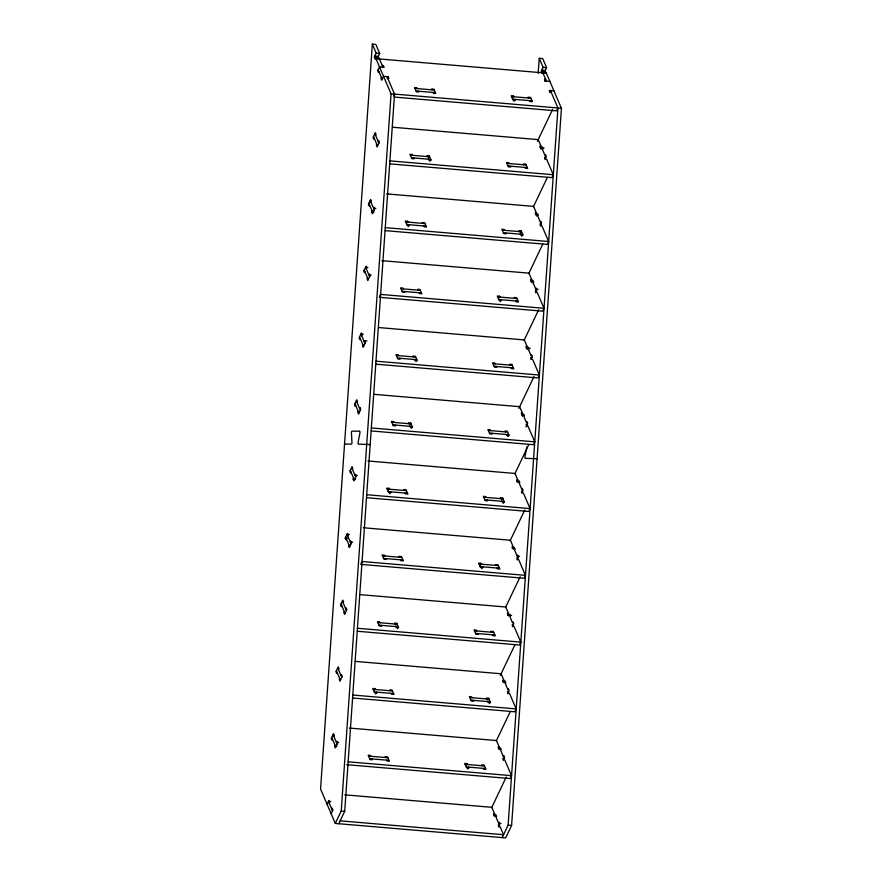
<?xml version="1.0" encoding="UTF-8"?>
<svg xmlns="http://www.w3.org/2000/svg" width="882" height="882" viewBox="0 0 882 882"><rect width="100%" height="100%" fill="white"/><g stroke="black" fill="none" stroke-linecap="round" stroke-linejoin="round"><path stroke-width="1.32" d="M372.336 44.1L376.217 53.163L374.387 57.01L375.137 58.752L378.621 59.05L377.871 57.308L379.701 53.46L375.809 44.398L372.336 44.1L320.563 789.059L335.303 823.435L505.673 837.9L511.604 825.453L561.437 108.354L545.969 72.258L542.485 71.96L542.033 72.919L545.506 73.217L545.969 72.258M335.303 823.435L341.235 810.988L391.068 93.889L375.6 57.793L379.073 58.091L382.975 67.208M338.776 823.733L344.708 811.286L394.541 94.176L387.033 76.646M538.174 73.393L539.233 58.267L542.706 58.565L546.586 67.638L544.756 71.475L545.506 73.217M502.189 837.602L508.12 825.155L557.953 108.056L550.445 90.526L549.53 92.445M526.863 446.898L524.933 456.832A1.301 0.584 -85.1 0 0 525.407 458.353L537.083 458.717L536.476 458.706M375.137 58.752L375.6 57.793M378.621 59.05L379.073 58.091M378.874 71.53L378.422 72.489L377.672 70.747L379.503 66.911L384.144 67.297L383.394 65.555L382.237 65.455M382.479 67.484L383.394 65.555M381.432 77.495L380.969 78.454L381.719 80.196L383.549 76.348L388.19 76.745L388.929 78.487L387.771 78.388M387.275 78.663L388.19 76.745M393.593 96.017L394.508 94.087L557.92 107.968L556.542 110.845L394.497 97.086M374.233 138.309L373.781 139.268L373.031 137.526L375.324 132.719L376.063 134.461L375.611 135.42M376.79 144.262L376.327 145.221L377.077 146.963L379.37 142.156L378.621 140.414L378.169 141.374M369.602 205.076L369.139 206.035L368.389 204.293L370.683 199.486L371.432 201.228L370.969 202.199M375.842 208.35L373.527 208.152L373.979 207.193L374.729 208.935L372.436 213.731L371.697 211.989L372.149 211.03M364.961 271.843L364.498 272.803L363.748 271.061L366.041 266.265L366.791 268.007L366.328 268.966M367.507 277.797L367.055 278.767L367.794 280.509L370.087 275.702L369.338 273.96L368.885 274.919L371.201 275.118M428.343 157.845L429.258 155.927L426.932 155.728L427.307 156.599M429.832 161.329L430.747 159.41L411.431 157.768M406.701 223.168L407.616 221.25L405.301 221.051L407.164 225.406L409.48 225.605L409.116 224.734L408.201 226.663M379.668 296.33L380.583 294.401L543.996 308.281L542.628 311.159L379.216 297.289M360.319 338.622L359.856 339.581L359.117 337.839L361.4 333.032L362.149 334.774L361.686 335.733M362.866 344.575L362.414 345.535L363.163 347.276L365.446 342.47L364.696 340.728L367.022 340.926M364.244 341.687L364.696 340.728M355.678 405.389L355.214 406.348L354.476 404.606L356.758 399.8L357.508 401.542L357.045 402.512M358.224 411.343L357.772 412.302L358.522 414.044L360.804 409.248L360.054 407.506L359.602 408.465M512.563 97.836L513.478 95.906L511.163 95.708L513.026 100.074L515.342 100.272L514.967 99.39L514.052 101.32M542.033 72.919L541.283 71.177L543.114 67.341L539.233 58.267M351.036 472.157L350.573 473.116L349.834 471.374L352.116 466.578L352.866 468.32L352.414 469.279M357.276 475.431L354.961 475.233L355.424 474.273L356.163 476.015L353.88 480.822L353.131 479.08L353.594 478.11M544.734 81.254L545.649 79.336L544.492 79.237L545.241 80.979L549.872 81.376M415.918 361.642L416.833 359.724L397.517 358.081M346.394 538.935L345.942 539.894L345.193 538.152L347.475 533.345L348.225 535.087L347.773 536.047M537.436 141.263L552.606 109.412M348.952 544.889L348.489 545.848L349.239 547.59L351.521 542.783L350.782 541.041L350.319 542L352.635 542.198M540.093 148.033L541.008 146.103L538.218 139.61L392.512 127.229M409.777 424.926L410.692 423.007L408.377 422.809L408.752 423.68M541.074 149.29L542.21 146.886L542.959 148.628L542.507 149.598L545.054 155.552L545.517 154.593L546.256 156.335L544.889 159.212M411.277 428.409L412.192 426.491L392.876 424.848M388.135 490.26L389.05 488.33L386.735 488.143L388.609 492.498L390.924 492.696L390.55 491.825L389.635 493.744M361.102 563.411L362.017 561.492L525.44 575.362L524.062 578.25L360.65 564.37M341.753 605.702L341.301 606.662L340.551 604.92L342.833 600.113L343.583 601.855L343.131 602.825M520.281 232.815L521.196 230.897L518.881 230.698L519.255 231.569M533.378 206.807L547.38 177.414M521.769 236.299L522.684 234.38L503.368 232.738M344.311 611.656L343.848 612.615L344.597 614.357L346.891 609.561L346.141 607.819L345.678 608.778M545.804 157.294L544.646 157.194L545.396 158.936L546.553 159.036L553.279 174.735L551.912 177.624L389.855 163.865M535.451 214.8L536.366 212.882L533.577 206.377L386.503 193.886M536.432 216.057L537.568 213.665L538.318 215.406L537.866 216.366L540.412 222.319L540.875 221.36L541.625 223.102L540.247 225.979M498.639 298.138L499.554 296.22L497.239 296.021L499.102 300.387L501.428 300.586L501.053 299.704L500.138 301.633M337.111 672.47L336.659 673.429L335.91 671.687L338.203 666.891L338.942 668.633L338.49 669.592M528.737 273.574L542.739 244.182M339.669 678.423L339.206 679.394L339.956 681.136L342.249 676.329L341.499 674.587L341.036 675.546M541.162 224.061L540.005 223.962L540.754 225.704L541.912 225.803L548.637 241.514L547.27 244.391L385.214 230.632M530.81 281.567L531.725 279.649L528.946 273.144L381.873 260.664M531.791 282.835L532.937 280.432L533.676 282.174L533.224 283.133L535.771 289.087L538.097 289.285M535.771 289.087L536.234 288.127L536.984 289.869L535.606 292.758M332.47 739.248L332.018 740.207L331.268 738.466L333.561 733.659L334.3 735.401L333.848 736.36M524.095 340.353L538.682 309.725M338.721 742.512L336.406 742.313L336.858 741.354L337.608 743.096L335.314 747.903L334.565 746.161L335.028 745.202M526.168 348.346L527.083 346.417L524.305 339.923L378.587 327.542M527.149 349.603L528.296 347.199L529.035 348.941L528.583 349.911L531.129 355.865L531.592 354.906L532.342 356.648L530.964 359.525M395.853 625.239L396.768 623.32L394.452 623.122L394.827 623.993M397.352 628.723L398.267 626.804L378.951 625.162M374.222 690.573L375.137 688.644L372.821 688.456L374.685 692.811L377 693.009L376.625 692.138L375.71 694.057M327.09 804.274L328.92 800.426L329.67 802.168L329.207 803.138M518.87 408.344L534.04 376.493M507.856 436.612L508.771 434.694L489.455 433.051M331.764 809.092L332.216 808.133L332.966 809.874L331.136 813.711M531.879 357.607L530.721 357.508L531.471 359.25L532.629 359.349L539.354 375.048L537.987 377.937L375.93 364.167M521.527 415.113L522.442 413.195L519.663 406.69L373.946 394.32M522.508 416.37L523.654 413.978L524.404 415.72L523.941 416.679L526.499 422.632L526.951 421.673L527.701 423.415L525.981 427.02M501.715 499.896L502.63 497.977L500.315 497.779L500.689 498.65M514.812 473.888L528.825 444.495M503.214 503.39L504.129 501.461L484.813 499.829M527.238 424.374L526.08 424.275L526.83 426.017L527.987 426.116L534.724 441.827L533.345 444.704L371.289 430.945M516.896 481.881L517.811 479.962L515.022 473.458L367.948 460.977M518.153 482.542L519.013 480.745L519.763 482.487L519.3 483.446L521.857 489.4L522.309 488.441L523.059 490.183L521.681 493.071M480.084 565.23L480.999 563.311L478.672 563.113L480.547 567.468L482.862 567.666L482.487 566.795L481.572 568.714M510.171 540.666L524.768 510.039M522.596 491.153L521.438 491.053L522.188 492.795L523.346 492.895L530.082 508.594L528.704 511.472L366.647 497.713M512.255 548.659L513.17 546.73L510.38 540.236L363.307 527.745M513.511 549.321L514.371 547.513L515.121 549.254L514.658 550.225L517.216 556.178L519.531 556.377M517.216 556.178L517.668 555.219L518.418 556.961L517.05 559.838M505.529 607.433L520.126 576.806M507.613 615.427L508.528 613.508L505.739 607.003L360.032 594.633M508.87 616.088L509.73 614.291L510.48 616.033L510.017 616.992L512.574 622.946L513.026 621.986L513.776 623.728L512.343 626.727M487.801 700.209L488.716 698.29L486.39 698.092L486.765 698.963M500.315 675.436L514.901 644.808M489.29 703.704L490.205 701.774L470.889 700.143M513.324 624.688L512.166 624.588L512.905 626.33L514.063 626.429L520.799 642.129L519.421 645.018L357.375 631.258M502.972 682.194L503.887 680.276L501.097 673.771L355.391 661.401M504.228 682.855L505.088 681.058L505.838 682.8L505.375 683.759L507.933 689.713L508.396 688.754L509.135 690.496L507.569 693.803M466.159 765.543L467.074 763.625L464.759 763.426L466.622 767.781L468.937 767.979L468.574 767.108L467.658 769.027M496.257 740.979L510.259 711.576M508.682 691.466L507.525 691.367L508.264 693.109L509.432 693.208L516.157 708.908L514.779 711.785L352.734 698.026M498.33 748.972L499.245 747.043L496.456 740.549L349.382 728.058M499.587 749.634L500.447 747.826L501.197 749.568L500.744 750.538L503.291 756.491L503.754 755.532L504.493 757.274L503.126 760.152M491.616 807.747L506.202 777.119M504.041 758.233L502.883 758.134L503.633 759.876L504.791 759.975L511.516 775.675L510.149 778.563L346.725 764.683M493.688 815.74L494.604 813.821L491.814 807.317L344.741 794.825M494.89 816.523L495.805 814.604L496.555 816.346L496.103 817.305L498.65 823.259L500.965 823.457M498.65 823.259L499.113 822.3L499.851 824.042L498.484 826.919M359.492 431.21L352.116 431.144A1.301 0.584 -85.1 0 0 351.433 432.654L351.973 442.61A1.301 0.584 -85.1 0 1 351.301 444.12L344.542 444.065M369.591 444.539L370.197 444.539L358.511 444.175A1.301 0.584 -85.1 0 1 358.048 442.665L359.966 432.72A1.301 0.584 -85.1 0 0 359.647 431.254M376.217 53.163L379.701 53.46M543.114 67.341L546.586 67.638M374.85 56.051L378.323 56.349M541.746 70.218L545.219 70.516M374.387 57.01L377.871 57.308M541.283 71.177L544.756 71.475M379.447 58.962L542.86 72.831M553.918 90.813L549.288 90.427L550.026 92.169L551.195 92.268M414.948 88.387L434.264 90.019M511.538 96.579L530.854 98.222M416.072 91L435.388 92.643M512.651 99.203L531.967 100.835M391.068 93.889L394.541 94.176M557.953 108.056L561.437 108.354M541.008 146.103L539.85 146.004L540.6 147.757L544.073 148.044M410.317 155.155L429.633 156.798M506.896 163.357L526.212 165M508.01 165.97L527.326 167.613M389.866 160.866L553.279 174.735M536.366 212.882L535.209 212.782L535.958 214.524L537.116 214.624M371.697 211.989L374.012 212.187M405.676 221.922L424.992 223.565M502.255 230.125L521.571 231.768M406.789 224.535L426.105 226.178M385.225 227.633L548.637 241.514M531.725 279.649L530.567 279.55L531.317 281.292L532.474 281.391M367.904 267.422L365.578 267.224L369.635 276.661M536.521 290.84L535.363 290.74L536.113 292.482L537.27 292.581L543.996 308.281M401.034 288.701L420.35 290.332M497.613 296.892L516.929 298.535M402.148 291.314L421.464 292.956M498.738 299.516L518.054 301.148M527.083 346.417L525.926 346.317L526.675 348.07L530.148 348.357M363.263 334.19L360.947 333.991L364.994 343.44M396.393 355.468L415.709 357.111M492.972 363.671L512.288 365.313M494.096 366.284L513.412 367.926M375.941 361.179L539.354 375.048M522.442 413.195L521.284 413.096L522.034 414.838L523.191 414.937M391.751 422.235L411.067 423.878M488.33 430.438L507.646 432.081M371.3 427.946L534.724 441.827M517.811 479.962L516.643 479.863L517.392 481.605L518.55 481.704M353.131 479.08L355.446 479.268M387.11 489.014L406.426 490.646M483.689 497.205L503.005 498.848M388.234 491.627L407.55 493.27M366.658 494.714L530.082 508.594M513.17 546.73L512.012 546.631L512.751 548.372L513.908 548.472M349.338 534.503L347.023 534.305L351.069 543.753M345.193 538.152L347.508 538.34M517.966 557.92L516.797 557.821L517.547 559.563L518.704 559.662L525.44 575.362M382.468 555.781L401.784 557.424M479.047 563.984L498.363 565.627M383.593 558.394L402.909 560.037M480.172 566.597L499.488 568.24M508.528 613.508L507.37 613.409L508.109 615.151L511.593 615.449M377.827 622.549L397.143 624.191M474.406 630.751L493.722 632.394M475.53 633.364L494.846 635.007M357.386 628.26L520.799 642.129M503.887 680.276L502.729 680.176L503.479 681.918L504.636 682.018M373.185 689.327L392.501 690.959M469.775 697.519L489.091 699.161M374.31 691.94L393.626 693.583M352.745 695.027L516.157 708.908M499.245 747.043L498.087 746.944L498.837 748.686L499.995 748.785M334.565 746.161L336.891 746.359M368.555 756.094L387.871 757.737M465.134 764.297L484.45 765.94M369.668 758.707L388.984 760.35M466.247 766.91L485.563 768.553M348.103 761.805L511.516 775.675M494.604 813.821L493.446 813.722L494.196 815.464L495.353 815.563M330.783 801.584L328.457 801.385L332.503 810.834M341.235 810.988L344.708 811.286M508.12 825.155L511.604 825.453M499.399 825.001L498.242 824.902L498.992 826.643L500.149 826.743L503.567 834.725L340.154 820.844M542.485 71.96L546.399 81.078M528.527 98.023L528.153 97.152L530.479 97.351L532.342 101.706L530.027 101.518L529.652 100.647M513.478 95.906L513.853 96.777M523.886 164.802L523.522 163.931L525.837 164.118L527.701 168.484L525.385 168.286L525.01 167.415M509.212 163.556L508.837 162.685L506.522 162.486L508.385 166.841L510.7 167.04L510.336 166.169M521.196 230.897L523.059 235.251L520.744 235.053L520.369 234.182M504.57 230.323L504.195 229.452L501.88 229.254L503.743 233.609L506.07 233.807L505.695 232.936M431.948 89.832L431.574 88.95L433.9 89.148L435.763 93.514L433.448 93.316L433.073 92.445M514.614 298.337L514.239 297.466L516.554 297.664L518.418 302.019L516.102 301.831L515.727 300.96M417.274 88.575L416.899 87.704L414.584 87.516L416.447 91.871L418.763 92.07L418.388 91.199M499.554 296.22L499.929 297.091M429.258 155.927L431.122 160.281L428.806 160.083L428.432 159.212M509.972 365.115L509.598 364.244L511.913 364.431L513.787 368.797L511.461 368.599L511.086 367.728M378.135 69.788L382.182 79.237M412.633 155.353L412.258 154.482L409.943 154.284L411.806 158.639L414.121 158.837L413.746 157.966M495.287 363.869L494.912 362.998L492.597 362.8L494.471 367.155L496.787 367.353L496.412 366.482M422.665 223.367L422.302 222.496L424.617 222.694L426.48 227.049L424.165 226.85L423.79 225.979M505.331 431.882L504.956 431.011L507.271 431.21L509.146 435.565L506.819 435.366L506.455 434.495M374.861 133.678L378.907 143.127M373.494 136.556L377.54 146.004M407.616 221.25L407.991 222.121M490.646 430.637L490.271 429.766L487.955 429.567L489.83 433.922L492.145 434.12L491.77 433.249M418.035 290.145L417.66 289.263L419.975 289.461L421.839 293.827L419.523 293.629L419.148 292.758M502.63 497.977L504.504 502.332L502.189 502.145L501.814 501.274M370.22 200.446L374.266 209.894M368.852 203.334L372.899 212.771M403.35 288.888L402.975 288.017L400.66 287.83L402.523 292.185L404.849 292.383L404.474 291.512M486.004 497.404L485.64 496.533L483.314 496.334L485.188 500.7L487.503 500.888L487.129 500.017M413.393 356.912L413.019 356.041L415.334 356.24L417.197 360.595L414.882 360.396L414.507 359.525M496.048 565.428L495.673 564.557L497.988 564.745L499.862 569.111L497.547 568.912L497.172 568.041M364.211 270.101L368.257 279.55M398.708 355.667L398.333 354.796L396.018 354.597L397.881 358.952L400.208 359.15L399.833 358.279M480.999 563.311L481.374 564.182M410.692 423.007L412.567 427.362L410.24 427.164L409.865 426.293M491.406 632.196L491.031 631.325L493.358 631.523L495.221 635.878L492.906 635.679L492.531 634.808M359.569 336.869L363.616 346.317M394.067 422.434L393.692 421.563L391.376 421.364L393.251 425.719L395.566 425.918L395.191 425.047M476.732 630.95L476.357 630.079L474.042 629.88L475.905 634.235L478.22 634.434L477.846 633.563M404.11 490.458L403.736 489.576L406.051 489.775L407.925 494.141L405.599 493.942L405.235 493.071M488.716 698.29L490.579 702.645L488.264 702.458L487.889 701.576M356.306 400.759L360.352 410.207M354.928 403.647L358.974 413.085M389.05 488.33L389.425 489.201M472.091 697.717L471.716 696.846L469.4 696.648L471.264 701.014L473.579 701.201L473.204 700.33M399.469 557.226L399.094 556.355L401.409 556.553L403.283 560.908L400.968 560.709L400.593 559.838M482.123 765.741L481.759 764.87L484.075 765.058L485.938 769.424L483.623 769.225L483.248 768.354M351.664 467.537L355.711 476.975M350.286 470.415L354.332 479.863M384.784 555.98L384.42 555.109L382.093 554.91L383.968 559.265L386.283 559.464L385.908 558.593M467.074 763.625L467.449 764.496M396.768 623.32L398.642 627.675L396.327 627.477L395.952 626.606M345.645 537.182L349.691 546.631M380.153 622.747L379.778 621.876L377.452 621.678L379.326 626.033L381.641 626.231L381.267 625.36M390.186 690.76L389.811 689.889L392.137 690.088L394 694.454L391.685 694.255L391.31 693.384M342.381 601.072L346.428 610.52M341.003 603.961L345.06 613.398M375.137 688.644L375.512 689.515M385.544 757.539L385.169 756.668L387.496 756.866L389.359 761.221L387.044 761.023L386.669 760.152M337.74 667.85L341.786 677.288M336.373 670.728L340.419 680.176M370.87 756.293L370.495 755.422L368.18 755.224L370.043 759.578L372.358 759.777L371.983 758.906M333.098 734.618L337.145 744.066M331.731 737.495L335.777 746.944"/></g></svg>
